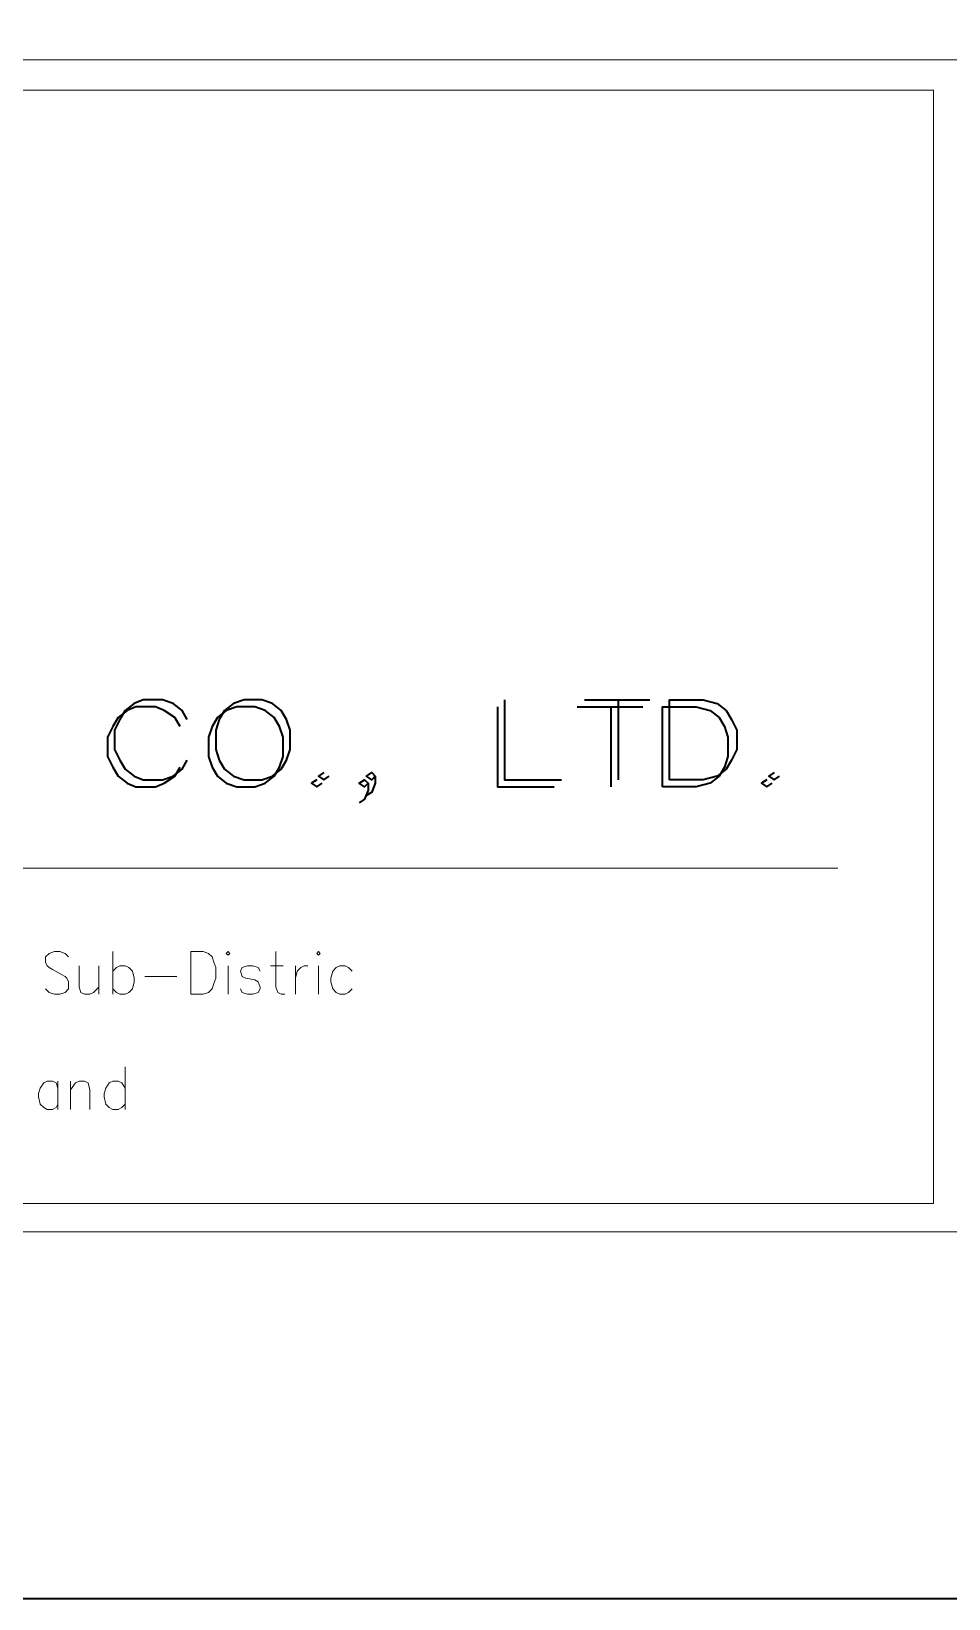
# Model space of a CAD drawing. Header units: millimetres. Extents: x 12053 to 14213, y -1155 to 627.
# Drawn here: x 13549.6 to 13606.7, y -466 to -368.6 of the extents above; entities that cross this region are included whole.
import ezdxf

# ---------------------------------------------------------------- set-up
doc = ezdxf.new("R2010")
doc.units = ezdxf.units.MM
doc.header["$LTSCALE"] = 6
doc.layers.add('PDF_Geometry', color=7, linetype='Continuous')

msp = doc.modelspace()

# ---------------------------------------------------------------- linework, layer by layer
at = {"layer": 'PDF_Geometry', "lineweight": 35}
for points in [[(13182.433, -466.04), (14213.257, -466.04), (14213.257, 260.184), (13182.433, 260.184)], [(13562.852, -410.16), (13562.191, -410.38), (13561.64, -410.821), (13561.309, -411.372), (13561.089, -412.033), (13561.089, -413.246), (13561.309, -413.907), (13561.64, -414.458), (13562.191, -414.899), (13562.852, -415.12), (13563.954, -415.12), (13564.615, -414.899), (13565.167, -414.458), (13565.497, -413.907), (13565.718, -413.246), (13565.718, -412.033), (13565.497, -411.372), (13565.167, -410.821), (13564.615, -410.38), (13563.954, -410.16)], [(13589.304, -415.12), (13589.304, -410.16), (13591.398, -410.16), (13592.28, -410.38), (13592.831, -410.821), (13593.162, -411.372), (13593.493, -412.033), (13593.493, -413.246), (13593.162, -413.907), (13592.831, -414.458), (13592.28, -414.899), (13591.398, -415.12)], [(13562.411, -410.601), (13561.75, -410.821), (13561.199, -411.262), (13560.868, -411.813), (13560.648, -412.474), (13560.648, -413.687), (13560.868, -414.348), (13561.199, -414.899), (13561.75, -415.34), (13562.411, -415.56), (13563.513, -415.56), (13564.175, -415.34), (13564.726, -414.899), (13565.056, -414.348), (13565.277, -413.687), (13565.277, -412.474), (13565.056, -411.813), (13564.726, -411.262), (13564.175, -410.821), (13563.513, -410.601)], [(13588.863, -415.56), (13588.863, -410.601), (13590.958, -410.601), (13591.839, -410.821), (13592.39, -411.262), (13592.721, -411.813), (13592.941, -412.474), (13592.941, -413.687), (13592.721, -414.348), (13592.39, -414.899), (13591.839, -415.34), (13590.958, -415.56)]]:
    msp.add_lwpolyline(points, close=True, dxfattribs=at)
at = {"layer": 'PDF_Geometry', "lineweight": 9}
for points in [[(13605.727, -443.225), (13607.6, -443.225), (13960.471, -443.225), (13960.471, -370.371), (13435.22, -370.371), (13435.22, -443.225), (13607.6, -443.225)], [(13440.069, -420.63), (13599.775, -420.63)], [(13436.983, -441.462), (13605.727, -441.462)]]:
    msp.add_lwpolyline(points, dxfattribs=at)
msp.add_lwpolyline([(13436.983, -372.245), (13436.983, -441.462), (13605.727, -441.462), (13605.727, -372.245)], close=True, dxfattribs=at)
at = {"layer": 'PDF_Geometry', "lineweight": 35}
for points in [[(13559.325, -411.372), (13558.994, -410.821), (13558.443, -410.38), (13557.782, -410.16), (13556.57, -410.16), (13556.019, -410.38), (13555.467, -410.821), (13555.137, -411.372), (13554.806, -412.033), (13554.806, -413.246), (13555.137, -413.907), (13555.467, -414.458), (13556.019, -414.899), (13556.57, -415.12), (13557.782, -415.12), (13558.443, -414.899), (13558.994, -414.458), (13559.325, -413.907)], [(13579.054, -410.16), (13579.054, -415.12), (13582.581, -415.12)], [(13584.014, -410.16), (13588.092, -410.16)], [(13586.108, -410.16), (13586.108, -415.12)], [(13558.884, -411.813), (13558.554, -411.262), (13557.892, -410.821), (13557.341, -410.601), (13556.129, -410.601), (13555.578, -410.821), (13555.027, -411.262), (13554.696, -411.813), (13554.365, -412.474), (13554.365, -413.687), (13554.696, -414.348), (13555.027, -414.899), (13555.578, -415.34), (13556.129, -415.56), (13557.341, -415.56), (13557.892, -415.34), (13558.554, -414.899), (13558.884, -414.348)], [(13578.613, -410.601), (13578.613, -415.56), (13582.14, -415.56)], [(13583.573, -410.601), (13587.651, -410.601)], [(13585.667, -410.601), (13585.667, -415.56)], [(13567.371, -415.12), (13567.04, -415.34), (13567.371, -415.56), (13567.702, -415.34)], [(13567.812, -414.679), (13567.481, -414.899), (13567.812, -415.12), (13568.142, -414.899)], [(13570.567, -415.34), (13570.347, -415.56), (13570.016, -415.34), (13570.347, -415.12), (13570.567, -415.34), (13570.567, -415.781), (13570.347, -416.332), (13570.016, -416.552)], [(13571.008, -414.899), (13570.788, -415.12), (13570.457, -414.899), (13570.788, -414.679), (13571.008, -414.899), (13571.008, -415.34), (13570.788, -415.891), (13570.457, -416.111)], [(13595.366, -415.12), (13595.036, -415.34), (13595.366, -415.56), (13595.697, -415.34)], [(13595.807, -414.679), (13595.476, -414.899), (13595.807, -415.12), (13596.138, -414.899)]]:
    msp.add_lwpolyline(points, dxfattribs=at)
at = {"layer": 'PDF_Geometry', "lineweight": 18}
for points in [[(13551.94, -426.141), (13551.72, -425.921), (13551.389, -425.811), (13551.059, -425.811), (13550.728, -425.921), (13550.508, -426.141), (13550.508, -426.472), (13550.618, -426.692), (13550.728, -426.803), (13550.949, -426.913), (13551.5, -427.243), (13551.72, -427.354), (13551.83, -427.464), (13551.94, -427.684), (13551.94, -428.125), (13551.72, -428.346), (13551.389, -428.456), (13551.059, -428.456), (13550.728, -428.346), (13550.508, -428.125)], [(13554.696, -428.456), (13554.696, -425.811)], [(13564.836, -425.811), (13564.836, -428.015), (13564.946, -428.346), (13565.167, -428.456), (13565.387, -428.456)], [(13552.602, -426.692), (13552.602, -428.015), (13552.712, -428.346), (13552.932, -428.456), (13553.263, -428.456), (13553.484, -428.346), (13553.814, -428.015)], [(13553.814, -426.692), (13553.814, -428.456)], [(13554.696, -427.023), (13554.916, -426.803), (13555.137, -426.692), (13555.467, -426.692), (13555.688, -426.803), (13555.908, -427.023), (13556.019, -427.464), (13556.019, -427.684), (13555.908, -428.125), (13555.688, -428.346), (13555.467, -428.456), (13555.137, -428.456), (13554.916, -428.346), (13554.696, -428.125)], [(13561.86, -426.692), (13561.86, -428.456)], [(13563.844, -427.023), (13563.734, -426.803), (13563.403, -426.692), (13563.072, -426.692), (13562.742, -426.803), (13562.632, -427.023), (13562.742, -427.354), (13562.962, -427.464), (13563.513, -427.574), (13563.734, -427.684), (13563.844, -428.015), (13563.844, -428.125), (13563.734, -428.346), (13563.403, -428.456), (13563.072, -428.456), (13562.742, -428.346), (13562.632, -428.125)], [(13564.505, -426.692), (13565.277, -426.692)], [(13566.048, -428.456), (13566.048, -426.692)], [(13566.048, -427.464), (13566.159, -427.023), (13566.379, -426.803), (13566.599, -426.692), (13566.82, -426.692)], [(13567.481, -426.692), (13567.481, -428.456)], [(13569.575, -427.023), (13569.355, -426.803), (13569.134, -426.692), (13568.804, -426.692), (13568.583, -426.803), (13568.363, -427.023), (13568.253, -427.464), (13568.253, -427.684), (13568.363, -428.125), (13568.583, -428.346), (13568.804, -428.456), (13569.134, -428.456), (13569.355, -428.346), (13569.575, -428.125)], [(13556.68, -427.354), (13558.664, -427.354)], [(13555.467, -432.975), (13555.467, -435.62)], [(13551.279, -434.297), (13551.169, -433.967), (13550.949, -433.857), (13550.618, -433.857), (13550.397, -433.967), (13550.177, -434.297), (13550.067, -434.628), (13550.067, -434.849), (13550.177, -435.289), (13550.397, -435.51), (13550.618, -435.62), (13550.949, -435.62), (13551.169, -435.51), (13551.279, -435.289)], [(13551.279, -433.857), (13551.279, -435.62)], [(13552.051, -435.62), (13552.051, -433.857)], [(13552.051, -434.408), (13552.381, -433.967), (13552.602, -433.857), (13552.932, -433.857), (13553.153, -433.967), (13553.263, -434.408), (13553.263, -435.62)], [(13555.467, -434.297), (13555.247, -433.967), (13555.027, -433.857), (13554.696, -433.857), (13554.475, -433.967), (13554.255, -434.297), (13554.145, -434.628), (13554.145, -434.849), (13554.255, -435.289), (13554.475, -435.51), (13554.696, -435.62), (13555.027, -435.62), (13555.247, -435.51), (13555.467, -435.289)]]:
    msp.add_lwpolyline(points, dxfattribs=at)
for points in [[(13559.545, -428.456), (13559.545, -425.811), (13560.317, -425.811), (13560.648, -425.921), (13560.868, -426.141), (13560.978, -426.472), (13561.089, -426.803), (13561.089, -427.464), (13560.978, -427.795), (13560.868, -428.125), (13560.648, -428.346), (13560.317, -428.456)], [(13561.75, -425.921), (13561.86, -426.031), (13561.97, -425.921), (13561.86, -425.811)], [(13567.371, -425.921), (13567.481, -426.031), (13567.591, -425.921), (13567.481, -425.811)]]:
    msp.add_lwpolyline(points, close=True, dxfattribs=at)

doc.saveas('drawing.dxf')
